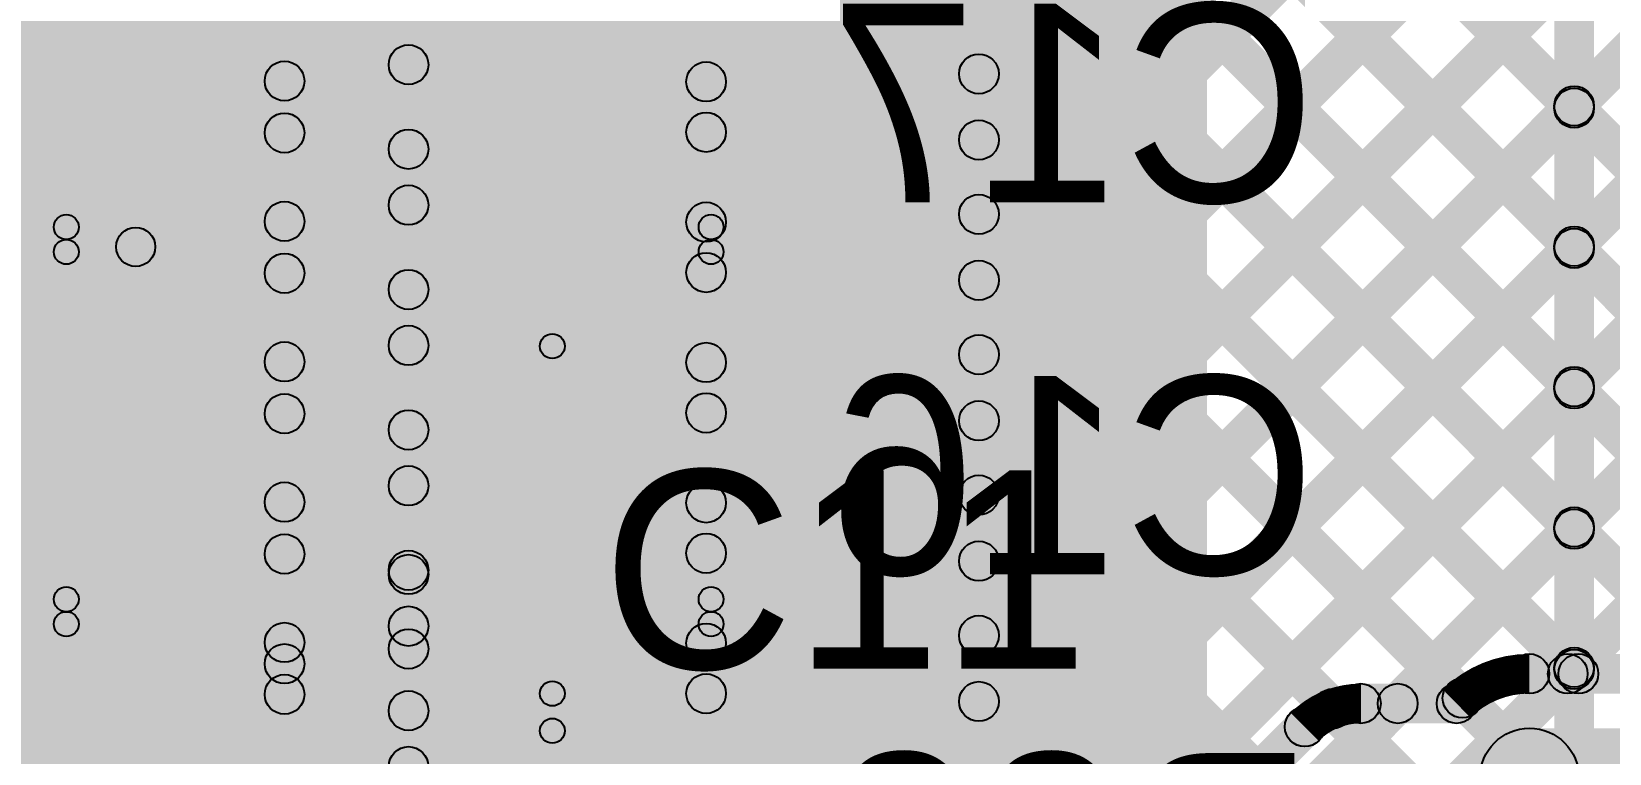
# Model space of a CAD drawing. Header units: millimetres. Extents: x 3.07 to 5.81, y 1.29 to 3.84.
# Drawn here: x 3.847 to 4.1651, y 1.4819 to 1.6274 of the extents above; entities that cross this region are included whole.
import ezdxf

# ---------------------------------------------------------------- set-up
doc = ezdxf.new("R2010")
doc.units = ezdxf.units.MM
doc.header["$MEASUREMENT"] = 0
for name, color, linetype in [('BottomLayer', 5, 'Continuous'), ('BottomOverlay', 54, 'Continuous'), ('BottomPaste', 16, 'Continuous'), ('BottomSolder', 6, 'Continuous'), ('TopLayer', 1, 'Continuous'), ('TopOverlay', 2, 'Continuous'), ('TopPaste', 8, 'Continuous'), ('TopSolder', 216, 'Continuous'), ('ViaHoleLayer', 16, 'Continuous')]:
    doc.layers.add(name, color=color, linetype=linetype)

# ---------------------------------------------------------------- blocks, each defined once
blk = doc.blocks.new('RES0805_B_35')
at = {"layer": 'BottomLayer'}
for points in [[(-0.06, 0.025), (-0.02, 0.025), (-0.02, -0.025), (-0.06, -0.025)], [(0.02, 0.025), (0.06, 0.025), (0.06, -0.025), (0.02, -0.025)]]:
    blk.add_hatch(color=5, dxfattribs=at).paths.add_polyline_path(points)
at = {"layer": 'BottomOverlay'}
h = blk.add_hatch(color=54, dxfattribs=at)
edge = h.paths.add_edge_path()
edge.add_arc((-0.065, 0.035), 0.0025, 0, 360)
h = blk.add_hatch(color=54, dxfattribs=at)
edge = h.paths.add_edge_path()
edge.add_arc((-0.065, 0.035), 0.0025, 0, 360)
for points in [[(-0.0625, -0.035), (-0.0675, -0.035), (-0.0675, 0.035), (-0.0625, 0.035)], [(-0.065, 0.0325), (-0.065, 0.0375), (0.065, 0.0375), (0.065, 0.0325)], [(0.0675, -0.035), (0.0625, -0.035), (0.0625, 0.035), (0.0675, 0.035)], [(-0.065, -0.0375), (-0.065, -0.0325), (0.065, -0.0325), (0.065, -0.0375)]]:
    blk.add_hatch(color=54, dxfattribs=at).paths.add_polyline_path(points)
h = blk.add_hatch(color=54, dxfattribs=at)
edge = h.paths.add_edge_path()
edge.add_arc((0.065, 0.035), 0.0025, 0, 360)
h = blk.add_hatch(color=54, dxfattribs=at)
edge = h.paths.add_edge_path()
edge.add_arc((0.065, 0.035), 0.0025, 0, 360)
h = blk.add_hatch(color=54, dxfattribs=at)
edge = h.paths.add_edge_path()
edge.add_arc((-0.065, -0.035), 0.0025, 0, 360)
h = blk.add_hatch(color=54, dxfattribs=at)
edge = h.paths.add_edge_path()
edge.add_arc((-0.065, -0.035), 0.0025, 0, 360)
h = blk.add_hatch(color=54, dxfattribs=at)
edge = h.paths.add_edge_path()
edge.add_arc((0.065, -0.035), 0.0025, 0, 360)
h = blk.add_hatch(color=54, dxfattribs=at)
edge = h.paths.add_edge_path()
edge.add_arc((0.065, -0.035), 0.0025, 0, 360)
at = {"layer": 'BottomPaste'}
for points in [[(-0.06, 0.025), (-0.02, 0.025), (-0.02, -0.025), (-0.06, -0.025)], [(0.02, 0.025), (0.06, 0.025), (0.06, -0.025), (0.02, -0.025)]]:
    blk.add_hatch(color=16, dxfattribs=at).paths.add_polyline_path(points)
at = {"layer": 'BottomSolder'}
for points in [[(-0.064, 0.029), (-0.016, 0.029), (-0.016, -0.029), (-0.064, -0.029)], [(0.016, 0.029), (0.064, 0.029), (0.064, -0.029), (0.016, -0.029)]]:
    blk.add_hatch(color=6, dxfattribs=at).paths.add_polyline_path(points)
at = {"layer": 'BottomOverlay'}
for centre in [(-0.065, 0.035), (-0.065, 0.035), (0.065, 0.035), (0.065, 0.035), (-0.065, -0.035), (-0.065, -0.035), (0.065, -0.035), (0.065, -0.035)]:
    blk.add_circle(centre, 0.0025, dxfattribs=at)
blk = doc.blocks.new('PMEG3010ER_115_74')
at = {"layer": 'TopLayer'}
for points in [[(-0.02953, 0.02953), (0.02953, 0.02953), (0.02953, -0.02953), (-0.02953, -0.02953)], [(0.08071, 0.02953), (0.13976, 0.02953), (0.13976, -0.02953), (0.08071, -0.02953)]]:
    blk.add_hatch(color=1, dxfattribs=at).paths.add_polyline_path(points)
at = {"layer": 'TopOverlay'}
h = blk.add_hatch(color=2, dxfattribs=at)
edge = h.paths.add_edge_path()
edge.add_arc((-0.036, 0.041), 0.00394, 0, 360)
h = blk.add_hatch(color=2, dxfattribs=at)
edge = h.paths.add_edge_path()
edge.add_arc((-0.036, 0.041), 0.00394, 0, 360)
for points in [[(-0.036, 0.03706), (-0.036, 0.04494), (0.146, 0.04494), (0.146, 0.03706)], [(0.195, 0.043), (0.146, 0.043), (0.146, -0.043), (0.195, -0.043)], [(-0.03206, -0.04), (-0.03994, -0.04), (-0.03994, 0.041), (-0.03206, 0.041)], [(0.14994, -0.04), (0.14206, -0.04), (0.14206, 0.041), (0.14994, 0.041)], [(-0.036, -0.04394), (-0.036, -0.03606), (0.146, -0.03606), (0.146, -0.04394)]]:
    blk.add_hatch(color=2, dxfattribs=at).paths.add_polyline_path(points)
h = blk.add_hatch(color=2, dxfattribs=at)
edge = h.paths.add_edge_path()
edge.add_arc((0.146, 0.041), 0.00394, 0, 360)
h = blk.add_hatch(color=2, dxfattribs=at)
edge = h.paths.add_edge_path()
edge.add_arc((0.146, 0.041), 0.00394, 0, 360)
h = blk.add_hatch(color=2, dxfattribs=at)
edge = h.paths.add_edge_path()
edge.add_arc((-0.036, -0.04), 0.00394, 0, 360)
h = blk.add_hatch(color=2, dxfattribs=at)
edge = h.paths.add_edge_path()
edge.add_arc((-0.036, -0.04), 0.00394, 0, 360)
h = blk.add_hatch(color=2, dxfattribs=at)
edge = h.paths.add_edge_path()
edge.add_arc((0.146, -0.04), 0.00394, 0, 360)
h = blk.add_hatch(color=2, dxfattribs=at)
edge = h.paths.add_edge_path()
edge.add_arc((0.146, -0.04), 0.00394, 0, 360)
at = {"layer": 'TopPaste'}
for points in [[(-0.02953, 0.02953), (0.02953, 0.02953), (0.02953, -0.02953), (-0.02953, -0.02953)], [(0.08071, 0.02953), (0.13976, 0.02953), (0.13976, -0.02953), (0.08071, -0.02953)]]:
    blk.add_hatch(color=8, dxfattribs=at).paths.add_polyline_path(points)
at = {"layer": 'TopSolder'}
for points in [[(-0.03353, 0.03353), (0.03353, 0.03353), (0.03353, -0.03353), (-0.03353, -0.03353)], [(0.07671, 0.03353), (0.14376, 0.03353), (0.14376, -0.03353), (0.07671, -0.03353)]]:
    blk.add_hatch(color=216, dxfattribs=at).paths.add_polyline_path(points)
at = {"layer": 'TopOverlay'}
for centre in [(-0.036, 0.041), (-0.036, 0.041), (0.146, 0.041), (0.146, 0.041), (-0.036, -0.04), (-0.036, -0.04), (0.146, -0.04), (0.146, -0.04)]:
    blk.add_circle(centre, 0.00394, dxfattribs=at)
blk = doc.blocks.new('C__0805_B_92')
at = {"layer": 'BottomLayer'}
for points in [[(-0.06, 0.03), (-0.02, 0.03), (-0.02, -0.03), (-0.06, -0.03)], [(0.02, 0.03), (0.06, 0.03), (0.06, -0.03), (0.02, -0.03)]]:
    blk.add_hatch(color=5, dxfattribs=at).paths.add_polyline_path(points)
at = {"layer": 'BottomOverlay'}
h = blk.add_hatch(color=54, dxfattribs=at)
edge = h.paths.add_edge_path()
edge.add_arc((-0.065, 0.035), 0.0025, 0, 360)
h = blk.add_hatch(color=54, dxfattribs=at)
edge = h.paths.add_edge_path()
edge.add_arc((-0.065, 0.035), 0.0025, 0, 360)
for points in [[(-0.0625, -0.035), (-0.0675, -0.035), (-0.0675, 0.035), (-0.0625, 0.035)], [(-0.065, 0.0325), (-0.065, 0.0375), (0.065, 0.0375), (0.065, 0.0325)], [(0.0675, -0.035), (0.0625, -0.035), (0.0625, 0.035), (0.0675, 0.035)], [(-0.065, -0.0375), (-0.065, -0.0325), (0.065, -0.0325), (0.065, -0.0375)]]:
    blk.add_hatch(color=54, dxfattribs=at).paths.add_polyline_path(points)
h = blk.add_hatch(color=54, dxfattribs=at)
edge = h.paths.add_edge_path()
edge.add_arc((0.065, 0.035), 0.0025, 0, 360)
h = blk.add_hatch(color=54, dxfattribs=at)
edge = h.paths.add_edge_path()
edge.add_arc((0.065, 0.035), 0.0025, 0, 360)
h = blk.add_hatch(color=54, dxfattribs=at)
edge = h.paths.add_edge_path()
edge.add_arc((-0.065, -0.035), 0.0025, 0, 360)
h = blk.add_hatch(color=54, dxfattribs=at)
edge = h.paths.add_edge_path()
edge.add_arc((-0.065, -0.035), 0.0025, 0, 360)
h = blk.add_hatch(color=54, dxfattribs=at)
edge = h.paths.add_edge_path()
edge.add_arc((0.065, -0.035), 0.0025, 0, 360)
h = blk.add_hatch(color=54, dxfattribs=at)
edge = h.paths.add_edge_path()
edge.add_arc((0.065, -0.035), 0.0025, 0, 360)
at = {"layer": 'BottomPaste'}
for points in [[(-0.06, 0.03), (-0.02, 0.03), (-0.02, -0.03), (-0.06, -0.03)], [(0.02, 0.03), (0.06, 0.03), (0.06, -0.03), (0.02, -0.03)]]:
    blk.add_hatch(color=16, dxfattribs=at).paths.add_polyline_path(points)
at = {"layer": 'BottomSolder'}
for points in [[(-0.064, 0.034), (-0.016, 0.034), (-0.016, -0.034), (-0.064, -0.034)], [(0.016, 0.034), (0.064, 0.034), (0.064, -0.034), (0.016, -0.034)]]:
    blk.add_hatch(color=6, dxfattribs=at).paths.add_polyline_path(points)
at = {"layer": 'BottomOverlay'}
for centre in [(-0.065, 0.035), (-0.065, 0.035), (0.065, 0.035), (0.065, 0.035), (-0.065, -0.035), (-0.065, -0.035), (0.065, -0.035), (0.065, -0.035)]:
    blk.add_circle(centre, 0.0025, dxfattribs=at)
blk = doc.blocks.new('C__0805_B_93')
at = {"layer": 'BottomLayer'}
for points in [[(-0.06, 0.03), (-0.02, 0.03), (-0.02, -0.03), (-0.06, -0.03)], [(0.02, 0.03), (0.06, 0.03), (0.06, -0.03), (0.02, -0.03)]]:
    blk.add_hatch(color=5, dxfattribs=at).paths.add_polyline_path(points)
at = {"layer": 'BottomOverlay'}
h = blk.add_hatch(color=54, dxfattribs=at)
edge = h.paths.add_edge_path()
edge.add_arc((-0.065, 0.035), 0.0025, 0, 360)
h = blk.add_hatch(color=54, dxfattribs=at)
edge = h.paths.add_edge_path()
edge.add_arc((-0.065, 0.035), 0.0025, 0, 360)
for points in [[(-0.0625, -0.035), (-0.0675, -0.035), (-0.0675, 0.035), (-0.0625, 0.035)], [(-0.065, 0.0325), (-0.065, 0.0375), (0.065, 0.0375), (0.065, 0.0325)], [(0.0675, -0.035), (0.0625, -0.035), (0.0625, 0.035), (0.0675, 0.035)], [(-0.065, -0.0375), (-0.065, -0.0325), (0.065, -0.0325), (0.065, -0.0375)]]:
    blk.add_hatch(color=54, dxfattribs=at).paths.add_polyline_path(points)
h = blk.add_hatch(color=54, dxfattribs=at)
edge = h.paths.add_edge_path()
edge.add_arc((0.065, 0.035), 0.0025, 0, 360)
h = blk.add_hatch(color=54, dxfattribs=at)
edge = h.paths.add_edge_path()
edge.add_arc((0.065, 0.035), 0.0025, 0, 360)
h = blk.add_hatch(color=54, dxfattribs=at)
edge = h.paths.add_edge_path()
edge.add_arc((-0.065, -0.035), 0.0025, 0, 360)
h = blk.add_hatch(color=54, dxfattribs=at)
edge = h.paths.add_edge_path()
edge.add_arc((-0.065, -0.035), 0.0025, 0, 360)
h = blk.add_hatch(color=54, dxfattribs=at)
edge = h.paths.add_edge_path()
edge.add_arc((0.065, -0.035), 0.0025, 0, 360)
h = blk.add_hatch(color=54, dxfattribs=at)
edge = h.paths.add_edge_path()
edge.add_arc((0.065, -0.035), 0.0025, 0, 360)
at = {"layer": 'BottomPaste'}
for points in [[(-0.06, 0.03), (-0.02, 0.03), (-0.02, -0.03), (-0.06, -0.03)], [(0.02, 0.03), (0.06, 0.03), (0.06, -0.03), (0.02, -0.03)]]:
    blk.add_hatch(color=16, dxfattribs=at).paths.add_polyline_path(points)
at = {"layer": 'BottomSolder'}
for points in [[(-0.064, 0.034), (-0.016, 0.034), (-0.016, -0.034), (-0.064, -0.034)], [(0.016, 0.034), (0.064, 0.034), (0.064, -0.034), (0.016, -0.034)]]:
    blk.add_hatch(color=6, dxfattribs=at).paths.add_polyline_path(points)
at = {"layer": 'BottomOverlay'}
for centre in [(-0.065, 0.035), (-0.065, 0.035), (0.065, 0.035), (0.065, 0.035), (-0.065, -0.035), (-0.065, -0.035), (0.065, -0.035), (0.065, -0.035)]:
    blk.add_circle(centre, 0.0025, dxfattribs=at)
blk = doc.blocks.new('C__0805_96')
at = {"layer": 'TopLayer'}
for points in [[(-0.06, 0.03), (-0.02, 0.03), (-0.02, -0.03), (-0.06, -0.03)], [(0.02, 0.03), (0.06, 0.03), (0.06, -0.03), (0.02, -0.03)]]:
    blk.add_hatch(color=1, dxfattribs=at).paths.add_polyline_path(points)
at = {"layer": 'TopOverlay'}
h = blk.add_hatch(color=2, dxfattribs=at)
edge = h.paths.add_edge_path()
edge.add_arc((-0.065, 0.035), 0.0025, 0, 360)
h = blk.add_hatch(color=2, dxfattribs=at)
edge = h.paths.add_edge_path()
edge.add_arc((-0.065, 0.035), 0.0025, 0, 360)
for points in [[(-0.0625, -0.035), (-0.0675, -0.035), (-0.0675, 0.035), (-0.0625, 0.035)], [(-0.065, 0.0325), (-0.065, 0.0375), (0.065, 0.0375), (0.065, 0.0325)], [(0.0675, -0.035), (0.0625, -0.035), (0.0625, 0.035), (0.0675, 0.035)], [(-0.065, -0.0375), (-0.065, -0.0325), (0.065, -0.0325), (0.065, -0.0375)]]:
    blk.add_hatch(color=2, dxfattribs=at).paths.add_polyline_path(points)
h = blk.add_hatch(color=2, dxfattribs=at)
edge = h.paths.add_edge_path()
edge.add_arc((0.065, 0.035), 0.0025, 0, 360)
h = blk.add_hatch(color=2, dxfattribs=at)
edge = h.paths.add_edge_path()
edge.add_arc((0.065, 0.035), 0.0025, 0, 360)
h = blk.add_hatch(color=2, dxfattribs=at)
edge = h.paths.add_edge_path()
edge.add_arc((-0.065, -0.035), 0.0025, 0, 360)
h = blk.add_hatch(color=2, dxfattribs=at)
edge = h.paths.add_edge_path()
edge.add_arc((-0.065, -0.035), 0.0025, 0, 360)
h = blk.add_hatch(color=2, dxfattribs=at)
edge = h.paths.add_edge_path()
edge.add_arc((0.065, -0.035), 0.0025, 0, 360)
h = blk.add_hatch(color=2, dxfattribs=at)
edge = h.paths.add_edge_path()
edge.add_arc((0.065, -0.035), 0.0025, 0, 360)
at = {"layer": 'TopPaste'}
for points in [[(-0.06, 0.03), (-0.02, 0.03), (-0.02, -0.03), (-0.06, -0.03)], [(0.02, 0.03), (0.06, 0.03), (0.06, -0.03), (0.02, -0.03)]]:
    blk.add_hatch(color=8, dxfattribs=at).paths.add_polyline_path(points)
at = {"layer": 'TopSolder'}
for points in [[(-0.064, 0.034), (-0.016, 0.034), (-0.016, -0.034), (-0.064, -0.034)], [(0.016, 0.034), (0.064, 0.034), (0.064, -0.034), (0.016, -0.034)]]:
    blk.add_hatch(color=216, dxfattribs=at).paths.add_polyline_path(points)
at = {"layer": 'TopOverlay'}
for centre in [(-0.065, 0.035), (-0.065, 0.035), (0.065, 0.035), (0.065, 0.035), (-0.065, -0.035), (-0.065, -0.035), (0.065, -0.035), (0.065, -0.035)]:
    blk.add_circle(centre, 0.0025, dxfattribs=at)
blk = doc.blocks.new('C__0805_97')
at = {"layer": 'TopLayer'}
for points in [[(-0.06, 0.03), (-0.02, 0.03), (-0.02, -0.03), (-0.06, -0.03)], [(0.02, 0.03), (0.06, 0.03), (0.06, -0.03), (0.02, -0.03)]]:
    blk.add_hatch(color=1, dxfattribs=at).paths.add_polyline_path(points)
at = {"layer": 'TopOverlay'}
h = blk.add_hatch(color=2, dxfattribs=at)
edge = h.paths.add_edge_path()
edge.add_arc((-0.065, 0.035), 0.0025, 0, 360)
h = blk.add_hatch(color=2, dxfattribs=at)
edge = h.paths.add_edge_path()
edge.add_arc((-0.065, 0.035), 0.0025, 0, 360)
for points in [[(-0.0625, -0.035), (-0.0675, -0.035), (-0.0675, 0.035), (-0.0625, 0.035)], [(-0.065, 0.0325), (-0.065, 0.0375), (0.065, 0.0375), (0.065, 0.0325)], [(0.0675, -0.035), (0.0625, -0.035), (0.0625, 0.035), (0.0675, 0.035)], [(-0.065, -0.0375), (-0.065, -0.0325), (0.065, -0.0325), (0.065, -0.0375)]]:
    blk.add_hatch(color=2, dxfattribs=at).paths.add_polyline_path(points)
h = blk.add_hatch(color=2, dxfattribs=at)
edge = h.paths.add_edge_path()
edge.add_arc((0.065, 0.035), 0.0025, 0, 360)
h = blk.add_hatch(color=2, dxfattribs=at)
edge = h.paths.add_edge_path()
edge.add_arc((0.065, 0.035), 0.0025, 0, 360)
h = blk.add_hatch(color=2, dxfattribs=at)
edge = h.paths.add_edge_path()
edge.add_arc((-0.065, -0.035), 0.0025, 0, 360)
h = blk.add_hatch(color=2, dxfattribs=at)
edge = h.paths.add_edge_path()
edge.add_arc((-0.065, -0.035), 0.0025, 0, 360)
h = blk.add_hatch(color=2, dxfattribs=at)
edge = h.paths.add_edge_path()
edge.add_arc((0.065, -0.035), 0.0025, 0, 360)
h = blk.add_hatch(color=2, dxfattribs=at)
edge = h.paths.add_edge_path()
edge.add_arc((0.065, -0.035), 0.0025, 0, 360)
at = {"layer": 'TopPaste'}
for points in [[(-0.06, 0.03), (-0.02, 0.03), (-0.02, -0.03), (-0.06, -0.03)], [(0.02, 0.03), (0.06, 0.03), (0.06, -0.03), (0.02, -0.03)]]:
    blk.add_hatch(color=8, dxfattribs=at).paths.add_polyline_path(points)
at = {"layer": 'TopSolder'}
for points in [[(-0.064, 0.034), (-0.016, 0.034), (-0.016, -0.034), (-0.064, -0.034)], [(0.016, 0.034), (0.064, 0.034), (0.064, -0.034), (0.016, -0.034)]]:
    blk.add_hatch(color=216, dxfattribs=at).paths.add_polyline_path(points)
at = {"layer": 'TopOverlay'}
for centre in [(-0.065, 0.035), (-0.065, 0.035), (0.065, 0.035), (0.065, 0.035), (-0.065, -0.035), (-0.065, -0.035), (0.065, -0.035), (0.065, -0.035)]:
    blk.add_circle(centre, 0.0025, dxfattribs=at)

msp = doc.modelspace()

# ---------------------------------------------------------------- hatches: boundary and pattern name
at = {"layer": 'BottomLayer'}
for points in [[(3.994, 1.372), (4.027, 1.372), (4.027, 1.795), (3.994, 1.795)], [(4.04083, 1.51787), (4.03517, 1.52353), (4.24547, 1.73383), (4.25113, 1.72817)], [(4.04083, 1.54615), (4.03517, 1.55181), (4.21719, 1.73383), (4.22285, 1.72817)], [(4.04083, 1.57444), (4.03517, 1.5801), (4.1889, 1.73383), (4.19456, 1.72817)], [(4.04083, 1.60272), (4.03517, 1.60838), (4.16062, 1.73383), (4.16628, 1.72817)], [(4.04083, 1.48959), (4.03517, 1.49524), (4.27376, 1.73383), (4.27941, 1.72817)], [(4.04083, 1.43302), (4.03517, 1.43867), (4.33033, 1.73383), (4.33598, 1.72817)], [(4.04083, 1.4613), (4.03517, 1.46696), (4.30204, 1.73383), (4.3077, 1.72817)], [(4.036, 1.371), (4.083, 1.371), (4.083, 1.735), (4.036, 1.735)], [(4.03616, 1.72817), (4.04182, 1.73383), (4.27482, 1.50083), (4.26916, 1.49517)], [(4.12527, 1.48917), (4.11961, 1.49483), (4.35861, 1.73383), (4.36427, 1.72817)], [(4.15955, 1.49517), (4.15389, 1.50083), (4.38689, 1.73383), (4.39255, 1.72817)], [(3.919, 1.437), (3.986, 1.437), (3.986, 1.733), (3.919, 1.733)], [(3.987, 1.435), (3.979, 1.435), (3.979, 1.731), (3.987, 1.731)], [(4.042, 1.435), (4.034, 1.435), (4.034, 1.731), (4.042, 1.731)], [(4.03517, 1.70088), (4.04083, 1.70654), (4.24654, 1.50083), (4.24088, 1.49517)], [(3.91917, 1.67546), (3.92483, 1.68112), (3.98583, 1.62012), (3.98017, 1.61446)], [(4.03517, 1.6726), (4.04083, 1.67825), (4.21825, 1.50083), (4.2126, 1.49517)], [(3.927, 1.518), (3.919, 1.518), (3.919, 1.672), (3.927, 1.672)], [(3.92583, 1.60086), (3.92017, 1.60652), (3.98017, 1.66652), (3.98583, 1.66086)], [(3.853, 1.514), (3.912, 1.514), (3.912, 1.661), (3.853, 1.661)], [(3.92017, 1.64617), (3.92583, 1.65183), (3.98583, 1.59183), (3.98017, 1.58617)], [(4.03517, 1.64431), (4.04083, 1.64997), (4.18997, 1.50083), (4.18431, 1.49517)], [(3.92583, 1.57258), (3.92017, 1.57823), (3.98017, 1.63823), (3.98583, 1.63258)], [(3.92017, 1.61789), (3.92583, 1.62355), (3.98583, 1.56355), (3.98017, 1.55789)], [(4.03517, 1.61603), (4.04083, 1.62168), (4.16168, 1.50083), (4.15603, 1.49517)], [(3.92583, 1.54429), (3.92017, 1.54995), (3.98017, 1.60995), (3.98583, 1.60429)], [(3.92017, 1.58961), (3.92583, 1.59526), (3.98583, 1.53526), (3.98017, 1.52961)], [(4.03517, 1.58774), (4.04083, 1.5934), (4.13832, 1.49591), (4.13266, 1.49025)], [(3.92583, 1.51601), (3.92017, 1.52166), (3.98017, 1.58166), (3.98583, 1.57601)], [(3.92017, 1.56132), (3.92583, 1.56698), (3.98583, 1.50698), (3.98017, 1.50132)], [(4.03517, 1.55946), (4.04083, 1.56512), (4.11215, 1.49379), (4.1065, 1.48813)], [(3.92583, 1.48772), (3.92017, 1.49338), (3.98017, 1.55338), (3.98583, 1.54772)], [(3.92017, 1.53304), (3.92583, 1.53869), (3.98583, 1.47869), (3.98017, 1.47304)], [(4.03517, 1.53117), (4.04083, 1.53683), (4.09702, 1.48064), (4.09136, 1.47499)], [(3.92583, 1.45944), (3.92017, 1.4651), (3.98017, 1.5251), (3.98583, 1.51944)], [(3.927, 1.503), (3.919, 1.503), (3.919, 1.518), (3.927, 1.518)], [(3.927, 1.503), (3.919, 1.503), (3.919, 1.518), (3.927, 1.518)], [(3.92017, 1.50475), (3.92583, 1.51041), (3.98583, 1.45041), (3.98017, 1.44475)], [(4.03517, 1.50289), (4.04083, 1.50855), (4.09083, 1.45855), (4.08517, 1.45289)], [(3.853, 1.354), (3.912, 1.354), (3.912, 1.507), (3.853, 1.507)], [(3.927, 1.435), (3.919, 1.435), (3.919, 1.503), (3.927, 1.503)], [(4.149, 1.494), (4.149, 1.502), (4.465, 1.502), (4.465, 1.494)], [(3.92685, 1.43217), (3.92119, 1.43783), (3.98017, 1.49681), (3.98583, 1.49115)], [(4.115, 1.488), (4.115, 1.496), (4.1343, 1.496), (4.1343, 1.488)], [(4.09553, 1.4735), (4.08987, 1.47916), (4.10084, 1.49013), (4.1065, 1.48447)], [(4.149, 1.467), (4.149, 1.487), (4.469, 1.487), (4.469, 1.467)], [(3.92017, 1.47647), (3.92583, 1.48213), (3.97013, 1.43783), (3.96447, 1.43217)]]:
    msp.add_hatch(color=5, dxfattribs=at).paths.add_polyline_path(points)
h = msp.add_hatch(color=5, dxfattribs=at)
edge = h.paths.add_edge_path()
edge.add_arc((4.048, 1.615), 0.01181, 0, 360)
h = msp.add_hatch(color=5, dxfattribs=at)
edge = h.paths.add_edge_path()
edge.add_arc((3.923, 1.62072), 0.004, 0, 360)
h = msp.add_hatch(color=5, dxfattribs=at)
edge = h.paths.add_edge_path()
edge.add_arc((4.038, 1.61886), 0.004, 0, 360)
h = msp.add_hatch(color=5, dxfattribs=at)
edge = h.paths.add_edge_path()
edge.add_arc((3.983, 1.61729), 0.004, 0, 360)
h = msp.add_hatch(color=5, dxfattribs=at)
edge = h.paths.add_edge_path()
edge.add_arc((3.983, 1.60712), 0.004, 0, 360)
h = msp.add_hatch(color=5, dxfattribs=at)
edge = h.paths.add_edge_path()
edge.add_arc((3.923, 1.60369), 0.004, 0, 360)
h = msp.add_hatch(color=5, dxfattribs=at)
edge = h.paths.add_edge_path()
edge.add_arc((4.038, 1.60555), 0.004, 0, 360)
h = msp.add_hatch(color=5, dxfattribs=at)
edge = h.paths.add_edge_path()
edge.add_arc((3.961, 1.588), 0.01181, 0, 360)
h = msp.add_hatch(color=5, dxfattribs=at)
edge = h.paths.add_edge_path()
edge.add_arc((3.923, 1.59243), 0.004, 0, 360)
h = msp.add_hatch(color=5, dxfattribs=at)
edge = h.paths.add_edge_path()
edge.add_arc((4.038, 1.59057), 0.004, 0, 360)
h = msp.add_hatch(color=5, dxfattribs=at)
edge = h.paths.add_edge_path()
edge.add_arc((3.983, 1.589), 0.004, 0, 360)
h = msp.add_hatch(color=5, dxfattribs=at)
edge = h.paths.add_edge_path()
edge.add_arc((4.048, 1.577), 0.01181, 0, 360)
h = msp.add_hatch(color=5, dxfattribs=at)
edge = h.paths.add_edge_path()
edge.add_arc((3.983, 1.57884), 0.004, 0, 360)
h = msp.add_hatch(color=5, dxfattribs=at)
edge = h.paths.add_edge_path()
edge.add_arc((4.038, 1.57727), 0.004, 0, 360)
h = msp.add_hatch(color=5, dxfattribs=at)
edge = h.paths.add_edge_path()
edge.add_arc((3.923, 1.5754), 0.004, 0, 360)
h = msp.add_hatch(color=5, dxfattribs=at)
edge = h.paths.add_edge_path()
edge.add_arc((3.923, 1.56415), 0.004, 0, 360)
h = msp.add_hatch(color=5, dxfattribs=at)
edge = h.paths.add_edge_path()
edge.add_arc((4.038, 1.56229), 0.004, 0, 360)
h = msp.add_hatch(color=5, dxfattribs=at)
edge = h.paths.add_edge_path()
edge.add_arc((3.983, 1.56072), 0.004, 0, 360)
h = msp.add_hatch(color=5, dxfattribs=at)
edge = h.paths.add_edge_path()
edge.add_arc((3.983, 1.55055), 0.004, 0, 360)
h = msp.add_hatch(color=5, dxfattribs=at)
edge = h.paths.add_edge_path()
edge.add_arc((4.038, 1.54898), 0.004, 0, 360)
h = msp.add_hatch(color=5, dxfattribs=at)
edge = h.paths.add_edge_path()
edge.add_arc((4.048, 1.54267), 0.01181, 0, 360)
h = msp.add_hatch(color=5, dxfattribs=at)
edge = h.paths.add_edge_path()
edge.add_arc((3.923, 1.54712), 0.004, 0, 360)
h = msp.add_hatch(color=5, dxfattribs=at)
edge = h.paths.add_edge_path()
edge.add_arc((3.923, 1.53587), 0.004, 0, 360)
h = msp.add_hatch(color=5, dxfattribs=at)
edge = h.paths.add_edge_path()
edge.add_arc((4.038, 1.534), 0.004, 0, 360)
h = msp.add_hatch(color=5, dxfattribs=at)
edge = h.paths.add_edge_path()
edge.add_arc((3.983, 1.53243), 0.004, 0, 360)
h = msp.add_hatch(color=5, dxfattribs=at)
edge = h.paths.add_edge_path()
edge.add_arc((3.961, 1.513), 0.01181, 0, 360)
h = msp.add_hatch(color=5, dxfattribs=at)
edge = h.paths.add_edge_path()
edge.add_arc((3.983, 1.52227), 0.004, 0, 360)
h = msp.add_hatch(color=5, dxfattribs=at)
edge = h.paths.add_edge_path()
edge.add_arc((4.038, 1.5207), 0.004, 0, 360)
h = msp.add_hatch(color=5, dxfattribs=at)
edge = h.paths.add_edge_path()
edge.add_arc((3.923, 1.51884), 0.004, 0, 360)
h = msp.add_hatch(color=5, dxfattribs=at)
edge = h.paths.add_edge_path()
edge.add_arc((3.923, 1.518), 0.004, 0, 360)
h = msp.add_hatch(color=5, dxfattribs=at)
edge = h.paths.add_edge_path()
edge.add_arc((3.923, 1.518), 0.004, 0, 360)
h = msp.add_hatch(color=5, dxfattribs=at)
edge = h.paths.add_edge_path()
edge.add_arc((3.923, 1.518), 0.004, 0, 360)
h = msp.add_hatch(color=5, dxfattribs=at)
edge = h.paths.add_edge_path()
edge.add_arc((4.048, 1.50833), 0.01181, 0, 360)
h = msp.add_hatch(color=5, dxfattribs=at)
edge = h.paths.add_edge_path()
edge.add_arc((3.923, 1.50758), 0.004, 0, 360)
h = msp.add_hatch(color=5, dxfattribs=at)
edge = h.paths.add_edge_path()
edge.add_arc((3.983, 1.50415), 0.004, 0, 360)
h = msp.add_hatch(color=5, dxfattribs=at)
edge = h.paths.add_edge_path()
edge.add_arc((4.038, 1.50572), 0.004, 0, 360)
h = msp.add_hatch(color=5, dxfattribs=at)
edge = h.paths.add_edge_path()
edge.add_arc((3.923, 1.503), 0.004, 0, 360)
h = msp.add_hatch(color=5, dxfattribs=at)
edge = h.paths.add_edge_path()
edge.add_arc((3.923, 1.503), 0.004, 0, 360)
h = msp.add_hatch(color=5, dxfattribs=at)
edge = h.paths.add_edge_path()
edge.add_arc((3.923, 1.503), 0.004, 0, 360)
h = msp.add_hatch(color=5, dxfattribs=at)
edge = h.paths.add_edge_path()
edge.add_arc((4.149, 1.498), 0.004, 0, 360)
h = msp.add_hatch(color=5, dxfattribs=at)
edge = h.paths.add_edge_path()
edge.add_arc((4.149, 1.498), 0.004, 0, 360)
h = msp.add_hatch(color=5, dxfattribs=at)
edge = h.paths.add_edge_path()
edge.add_arc((4.15672, 1.498), 0.004, 0, 360)
h = msp.add_hatch(color=5, dxfattribs=at)
edge = h.paths.add_edge_path()
edge.add_arc((4.15886, 1.498), 0.004, 0, 360)
h = msp.add_hatch(color=5, dxfattribs=at)
edge = h.paths.add_edge_path()
edge.add_arc((3.983, 1.49398), 0.004, 0, 360)
h = msp.add_hatch(color=5, dxfattribs=at)
edge = h.paths.add_edge_path()
edge.add_arc((4.038, 1.49241), 0.004, 0, 360)
h = msp.add_hatch(color=5, dxfattribs=at)
edge = h.paths.add_edge_path()
edge.add_arc((4.115, 1.492), 0.004, 0, 360)
h = msp.add_hatch(color=5, dxfattribs=at)
edge = h.paths.add_edge_path()
edge.add_arc((4.115, 1.492), 0.004, 0, 360)
h = msp.add_hatch(color=5, dxfattribs=at)
edge = h.paths.add_edge_path()
edge.add_arc((4.115, 1.492), 0.004, 0, 360)
h = msp.add_hatch(color=5, dxfattribs=at)
edge = h.paths.add_edge_path()
edge.add_arc((4.12244, 1.492), 0.004, 0, 360)
h = msp.add_hatch(color=5, dxfattribs=at)
edge = h.paths.add_edge_path()
edge.add_arc((4.1343, 1.492), 0.004, 0, 360)
h = msp.add_hatch(color=5, dxfattribs=at)
edge = h.paths.add_edge_path()
edge.add_arc((4.1343, 1.492), 0.004, 0, 360)
h = msp.add_hatch(color=5, dxfattribs=at)
edge = h.paths.add_edge_path()
edge.add_arc((4.13549, 1.49308), 0.004, 0, 360)
h = msp.add_hatch(color=5, dxfattribs=at)
edge = h.paths.add_edge_path()
edge.add_arc((3.923, 1.49055), 0.004, 0, 360)
h = msp.add_hatch(color=5, dxfattribs=at)
edge = h.paths.add_edge_path()
edge.add_arc((4.10933, 1.49096), 0.004, 0, 360)
h = msp.add_hatch(color=5, dxfattribs=at)
edge = h.paths.add_edge_path()
edge.add_arc((4.10367, 1.4873), 0.004, 0, 360)
h = msp.add_hatch(color=5, dxfattribs=at)
edge = h.paths.add_edge_path()
edge.add_arc((4.10367, 1.4873), 0.004, 0, 360)
h = msp.add_hatch(color=5, dxfattribs=at)
edge = h.paths.add_edge_path()
edge.add_arc((4.10369, 1.48731), 0.004, 0, 360)
h = msp.add_hatch(color=5, dxfattribs=at)
edge = h.paths.add_edge_path()
edge.add_arc((4.048, 1.474), 0.01181, 0, 360)
h = msp.add_hatch(color=5, dxfattribs=at)
edge = h.paths.add_edge_path()
edge.add_arc((4.149, 1.477), 0.01, 0, 360)
h = msp.add_hatch(color=5, dxfattribs=at)
edge = h.paths.add_edge_path()
edge.add_arc((3.923, 1.4793), 0.004, 0, 360)
at = {"layer": 'BottomSolder'}
h = msp.add_hatch(color=6, dxfattribs=at)
edge = h.paths.add_edge_path()
edge.add_arc((4.048, 1.615), 0.01581, 0, 360)
h = msp.add_hatch(color=6, dxfattribs=at)
edge = h.paths.add_edge_path()
edge.add_arc((3.961, 1.588), 0.01581, 0, 360)
h = msp.add_hatch(color=6, dxfattribs=at)
edge = h.paths.add_edge_path()
edge.add_arc((4.048, 1.577), 0.01581, 0, 360)
h = msp.add_hatch(color=6, dxfattribs=at)
edge = h.paths.add_edge_path()
edge.add_arc((4.048, 1.54267), 0.01581, 0, 360)
h = msp.add_hatch(color=6, dxfattribs=at)
edge = h.paths.add_edge_path()
edge.add_arc((3.961, 1.513), 0.01581, 0, 360)
h = msp.add_hatch(color=6, dxfattribs=at)
edge = h.paths.add_edge_path()
edge.add_arc((4.048, 1.50833), 0.01581, 0, 360)
h = msp.add_hatch(color=6, dxfattribs=at)
edge = h.paths.add_edge_path()
edge.add_arc((4.048, 1.474), 0.01581, 0, 360)
at = {"layer": 'TopLayer'}
for points in [[(3.90083, 1.57586), (3.89517, 1.58152), (4.15572, 1.84207), (4.16138, 1.83641)], [(4.162, 1.38291), (4.154, 1.38291), (4.154, 1.831), (4.162, 1.831)], [(3.92617, 1.80988), (3.93183, 1.81554), (4.16083, 1.58654), (4.15517, 1.58088)], [(3.90083, 1.54758), (3.89517, 1.55323), (4.15517, 1.81323), (4.16083, 1.80758)], [(3.90083, 1.60415), (3.89517, 1.6098), (4.0862, 1.80083), (4.09185, 1.79517)], [(3.96916, 1.79517), (3.97482, 1.80083), (4.16083, 1.61482), (4.15517, 1.60916)], [(3.85703, 1.79417), (3.86268, 1.79983), (4.16083, 1.50168), (4.15517, 1.49603)], [(3.88531, 1.79417), (3.89097, 1.79983), (4.16083, 1.52997), (4.15517, 1.52431)], [(3.9136, 1.79417), (3.91925, 1.79983), (4.16083, 1.55825), (4.15517, 1.5526)], [(3.894, 1.411), (4.084, 1.411), (4.084, 1.796), (3.894, 1.796)], [(3.90083, 1.51929), (3.89517, 1.52495), (4.15517, 1.78495), (4.16083, 1.77929)], [(3.90083, 1.49101), (3.89517, 1.49666), (4.15517, 1.75666), (4.16083, 1.75101)], [(3.902, 1.5), (3.894, 1.5), (3.894, 1.745), (3.902, 1.745)], [(3.767, 1.484), (3.887, 1.484), (3.887, 1.734), (3.767, 1.734)], [(3.89517, 1.72774), (3.90083, 1.7334), (4.16083, 1.4734), (4.15517, 1.46774)], [(3.90083, 1.46272), (3.89517, 1.46838), (4.15517, 1.72838), (4.16083, 1.72272)], [(3.89517, 1.69946), (3.90083, 1.70512), (4.16083, 1.44512), (4.15517, 1.43946)], [(3.90083, 1.43444), (3.89517, 1.4401), (4.15517, 1.7001), (4.16083, 1.69444)], [(3.89517, 1.67117), (3.90083, 1.67683), (4.16083, 1.41683), (4.15517, 1.41117)], [(3.90485, 1.41017), (3.89919, 1.41583), (4.15517, 1.67181), (4.16083, 1.66615)], [(3.89517, 1.64289), (3.90083, 1.64855), (4.16083, 1.38855), (4.15517, 1.38289)], [(3.93313, 1.41017), (3.92747, 1.41583), (4.15517, 1.64353), (4.16083, 1.63787)], [(3.89517, 1.61461), (3.90083, 1.62026), (4.14526, 1.37583), (4.13961, 1.37017)], [(3.96141, 1.41017), (3.95576, 1.41583), (4.15517, 1.61524), (4.16083, 1.60959)], [(3.89517, 1.58632), (3.90083, 1.59198), (4.11698, 1.37583), (4.11132, 1.37017)], [(3.9897, 1.41017), (3.98404, 1.41583), (4.15517, 1.58696), (4.16083, 1.5813)], [(3.89517, 1.55804), (3.90083, 1.56369), (4.08869, 1.37583), (4.08304, 1.37017)], [(3.99883, 1.39102), (3.99317, 1.39667), (4.15517, 1.55867), (4.16083, 1.55302)], [(3.89517, 1.52975), (3.90083, 1.53541), (4.06041, 1.37583), (4.05475, 1.37017)], [(4.00627, 1.37017), (4.00061, 1.37583), (4.15517, 1.53039), (4.16083, 1.52473)], [(3.89517, 1.50147), (3.90083, 1.50713), (3.99213, 1.41583), (3.98647, 1.41017)], [(4.03455, 1.37017), (4.02889, 1.37583), (4.15517, 1.50211), (4.16083, 1.49645)], [(3.902, 1.473), (3.894, 1.473), (3.894, 1.5), (3.902, 1.5)], [(3.902, 1.473), (3.894, 1.473), (3.894, 1.5), (3.902, 1.5)], [(3.792, 1.427), (3.887, 1.427), (3.887, 1.489), (3.792, 1.489)]]:
    msp.add_hatch(color=1, dxfattribs=at).paths.add_polyline_path(points)
h = msp.add_hatch(color=1, dxfattribs=at)
edge = h.paths.add_edge_path()
edge.add_arc((4.048, 1.615), 0.01181, 0, 360)
h = msp.add_hatch(color=1, dxfattribs=at)
edge = h.paths.add_edge_path()
edge.add_arc((3.898, 1.61743), 0.004, 0, 360)
h = msp.add_hatch(color=1, dxfattribs=at)
edge = h.paths.add_edge_path()
edge.add_arc((4.158, 1.61241), 0.004, 0, 360)
h = msp.add_hatch(color=1, dxfattribs=at)
edge = h.paths.add_edge_path()
edge.add_arc((4.158, 1.61199), 0.004, 0, 360)
h = msp.add_hatch(color=1, dxfattribs=at)
edge = h.paths.add_edge_path()
edge.add_arc((3.898, 1.60697), 0.004, 0, 360)
h = msp.add_hatch(color=1, dxfattribs=at)
edge = h.paths.add_edge_path()
edge.add_arc((3.961, 1.588), 0.01181, 0, 360)
h = msp.add_hatch(color=1, dxfattribs=at)
edge = h.paths.add_edge_path()
edge.add_arc((3.898, 1.58915), 0.004, 0, 360)
h = msp.add_hatch(color=1, dxfattribs=at)
edge = h.paths.add_edge_path()
edge.add_arc((4.048, 1.577), 0.01181, 0, 360)
h = msp.add_hatch(color=1, dxfattribs=at)
edge = h.paths.add_edge_path()
edge.add_arc((4.158, 1.58413), 0.004, 0, 360)
h = msp.add_hatch(color=1, dxfattribs=at)
edge = h.paths.add_edge_path()
edge.add_arc((4.158, 1.58371), 0.004, 0, 360)
h = msp.add_hatch(color=1, dxfattribs=at)
edge = h.paths.add_edge_path()
edge.add_arc((3.898, 1.57869), 0.004, 0, 360)
h = msp.add_hatch(color=1, dxfattribs=at)
edge = h.paths.add_edge_path()
edge.add_arc((3.898, 1.56087), 0.004, 0, 360)
h = msp.add_hatch(color=1, dxfattribs=at)
edge = h.paths.add_edge_path()
edge.add_arc((4.158, 1.55585), 0.004, 0, 360)
h = msp.add_hatch(color=1, dxfattribs=at)
edge = h.paths.add_edge_path()
edge.add_arc((4.158, 1.55542), 0.004, 0, 360)
h = msp.add_hatch(color=1, dxfattribs=at)
edge = h.paths.add_edge_path()
edge.add_arc((3.898, 1.5504), 0.004, 0, 360)
h = msp.add_hatch(color=1, dxfattribs=at)
edge = h.paths.add_edge_path()
edge.add_arc((4.048, 1.54267), 0.01181, 0, 360)
h = msp.add_hatch(color=1, dxfattribs=at)
edge = h.paths.add_edge_path()
edge.add_arc((3.898, 1.53258), 0.004, 0, 360)
h = msp.add_hatch(color=1, dxfattribs=at)
edge = h.paths.add_edge_path()
edge.add_arc((4.158, 1.52756), 0.004, 0, 360)
h = msp.add_hatch(color=1, dxfattribs=at)
edge = h.paths.add_edge_path()
edge.add_arc((4.158, 1.52714), 0.004, 0, 360)
h = msp.add_hatch(color=1, dxfattribs=at)
edge = h.paths.add_edge_path()
edge.add_arc((3.898, 1.52212), 0.004, 0, 360)
h = msp.add_hatch(color=1, dxfattribs=at)
edge = h.paths.add_edge_path()
edge.add_arc((3.961, 1.513), 0.01181, 0, 360)
h = msp.add_hatch(color=1, dxfattribs=at)
edge = h.paths.add_edge_path()
edge.add_arc((4.048, 1.50833), 0.01181, 0, 360)
h = msp.add_hatch(color=1, dxfattribs=at)
edge = h.paths.add_edge_path()
edge.add_arc((3.898, 1.5043), 0.004, 0, 360)
h = msp.add_hatch(color=1, dxfattribs=at)
edge = h.paths.add_edge_path()
edge.add_arc((3.898, 1.5), 0.004, 0, 360)
h = msp.add_hatch(color=1, dxfattribs=at)
edge = h.paths.add_edge_path()
edge.add_arc((3.898, 1.5), 0.004, 0, 360)
h = msp.add_hatch(color=1, dxfattribs=at)
edge = h.paths.add_edge_path()
edge.add_arc((3.898, 1.5), 0.004, 0, 360)
h = msp.add_hatch(color=1, dxfattribs=at)
edge = h.paths.add_edge_path()
edge.add_arc((4.158, 1.49928), 0.004, 0, 360)
h = msp.add_hatch(color=1, dxfattribs=at)
edge = h.paths.add_edge_path()
edge.add_arc((4.158, 1.49886), 0.004, 0, 360)
h = msp.add_hatch(color=1, dxfattribs=at)
edge = h.paths.add_edge_path()
edge.add_arc((3.898, 1.49384), 0.004, 0, 360)
h = msp.add_hatch(color=1, dxfattribs=at)
edge = h.paths.add_edge_path()
edge.add_arc((4.048, 1.474), 0.01181, 0, 360)
at = {"layer": 'TopSolder'}
h = msp.add_hatch(color=216, dxfattribs=at)
edge = h.paths.add_edge_path()
edge.add_arc((4.048, 1.615), 0.01581, 0, 360)
h = msp.add_hatch(color=216, dxfattribs=at)
edge = h.paths.add_edge_path()
edge.add_arc((3.961, 1.588), 0.01581, 0, 360)
h = msp.add_hatch(color=216, dxfattribs=at)
edge = h.paths.add_edge_path()
edge.add_arc((4.048, 1.577), 0.01581, 0, 360)
h = msp.add_hatch(color=216, dxfattribs=at)
edge = h.paths.add_edge_path()
edge.add_arc((4.048, 1.54267), 0.01581, 0, 360)
h = msp.add_hatch(color=216, dxfattribs=at)
edge = h.paths.add_edge_path()
edge.add_arc((3.961, 1.513), 0.01581, 0, 360)
h = msp.add_hatch(color=216, dxfattribs=at)
edge = h.paths.add_edge_path()
edge.add_arc((4.048, 1.50833), 0.01581, 0, 360)
h = msp.add_hatch(color=216, dxfattribs=at)
edge = h.paths.add_edge_path()
edge.add_arc((4.048, 1.474), 0.01581, 0, 360)
at = {"layer": 'ViaHoleLayer'}
h = msp.add_hatch(color=16, dxfattribs=at)
edge = h.paths.add_edge_path()
edge.add_arc((4.048, 1.615), 0.00787, 0, 360)
h = msp.add_hatch(color=16, dxfattribs=at)
edge = h.paths.add_edge_path()
edge.add_arc((3.961, 1.588), 0.00787, 0, 360)
h = msp.add_hatch(color=16, dxfattribs=at)
edge = h.paths.add_edge_path()
edge.add_arc((4.048, 1.577), 0.00787, 0, 360)
h = msp.add_hatch(color=16, dxfattribs=at)
edge = h.paths.add_edge_path()
edge.add_arc((4.048, 1.54267), 0.00787, 0, 360)
h = msp.add_hatch(color=16, dxfattribs=at)
edge = h.paths.add_edge_path()
edge.add_arc((3.961, 1.513), 0.00787, 0, 360)
h = msp.add_hatch(color=16, dxfattribs=at)
edge = h.paths.add_edge_path()
edge.add_arc((4.048, 1.50833), 0.00787, 0, 360)

# ---------------------------------------------------------------- linework, layer by layer
at = {"layer": 'BottomLayer', "const_width": 0.008}
for points in [[(4.1343, 1.492, -0.196262), (4.149, 1.498)], [(4.10367, 1.4873, -0.199231), (4.115, 1.492)], [(4.10369, 1.48731, -0.198912), (4.115, 1.492)]]:
    msp.add_lwpolyline(points, format="xyb", dxfattribs=at)
at = {"layer": 'BottomLayer'}
for centre, radius in [((3.923, 1.62072), 0.004), ((4.038, 1.61886), 0.004), ((3.983, 1.61729), 0.004), ((3.983, 1.60712), 0.004), ((3.923, 1.60369), 0.004), ((4.038, 1.60555), 0.004), ((3.923, 1.59243), 0.004), ((4.038, 1.59057), 0.004), ((3.983, 1.589), 0.004), ((3.983, 1.57884), 0.004), ((4.038, 1.57727), 0.004), ((3.923, 1.5754), 0.004), ((3.923, 1.56415), 0.004), ((4.038, 1.56229), 0.004), ((3.983, 1.56072), 0.004), ((3.983, 1.55055), 0.004), ((4.038, 1.54898), 0.004), ((3.923, 1.54712), 0.004), ((3.923, 1.53587), 0.004), ((4.038, 1.534), 0.004), ((3.983, 1.53243), 0.004), ((3.983, 1.52227), 0.004), ((4.038, 1.5207), 0.004), ((3.923, 1.51884), 0.004), ((3.923, 1.518), 0.004), ((3.923, 1.518), 0.004), ((3.923, 1.518), 0.004), ((3.923, 1.50758), 0.004), ((3.983, 1.50415), 0.004), ((4.038, 1.50572), 0.004), ((3.923, 1.503), 0.004), ((3.923, 1.503), 0.004), ((3.923, 1.503), 0.004), ((4.149, 1.498), 0.004), ((4.149, 1.498), 0.004), ((4.15672, 1.498), 0.004), ((4.15886, 1.498), 0.004), ((3.983, 1.49398), 0.004), ((4.038, 1.49241), 0.004), ((4.115, 1.492), 0.004), ((4.115, 1.492), 0.004), ((4.115, 1.492), 0.004), ((4.12244, 1.492), 0.004), ((4.1343, 1.492), 0.004), ((4.1343, 1.492), 0.004), ((4.13549, 1.49308), 0.004), ((3.923, 1.49055), 0.004), ((4.10933, 1.49096), 0.004), ((4.10367, 1.4873), 0.004), ((4.10367, 1.4873), 0.004), ((4.10369, 1.48731), 0.004), ((4.149, 1.477), 0.01), ((3.923, 1.4793), 0.004)]:
    msp.add_circle(centre, radius, dxfattribs=at)
at = {"layer": 'TopLayer'}
for centre in [(3.898, 1.61743), (4.158, 1.61241), (4.158, 1.61199), (3.898, 1.60697), (3.898, 1.58915), (4.158, 1.58413), (4.158, 1.58371), (3.898, 1.57869), (3.898, 1.56087), (4.158, 1.55585), (4.158, 1.55542), (3.898, 1.5504), (3.898, 1.53258), (4.158, 1.52756), (4.158, 1.52714), (3.898, 1.52212), (3.898, 1.5043), (3.898, 1.5), (3.898, 1.5), (3.898, 1.5), (4.158, 1.49928), (4.158, 1.49886), (3.898, 1.49384)]:
    msp.add_circle(centre, 0.004, dxfattribs=at)

# ---------------------------------------------------------------- block references
at = {"rotation": 360}
for name, p in [('PMEG3010ER_115_74', (3.722, 1.624)), ('RES0805_B_35', (3.919, 1.473))]:
    msp.add_blockref(name, p, dxfattribs=at)
for name, p in [('C__0805_B_92', (3.919, 1.623)), ('C__0805_B_93', (3.919, 1.548)), ('C__0805_96', (3.887, 1.529)), ('C__0805_97', (3.887, 1.4515))]:
    msp.add_blockref(name, p)

# ---------------------------------------------------------------- texts
at = {"layer": 'BottomOverlay', "text_generation_flag": 2}
for s, p in [('C17', (4.106, 1.593)), ('C16', (4.106, 1.518)), ('R33', (4.106, 1.442))]:
    msp.add_text(s, height=0.04, dxfattribs=at).set_placement(p)
at = {"layer": 'TopOverlay'}
msp.add_text('C11', height=0.04, dxfattribs=at).set_placement((3.962, 1.499))

doc.saveas('drawing.dxf')
